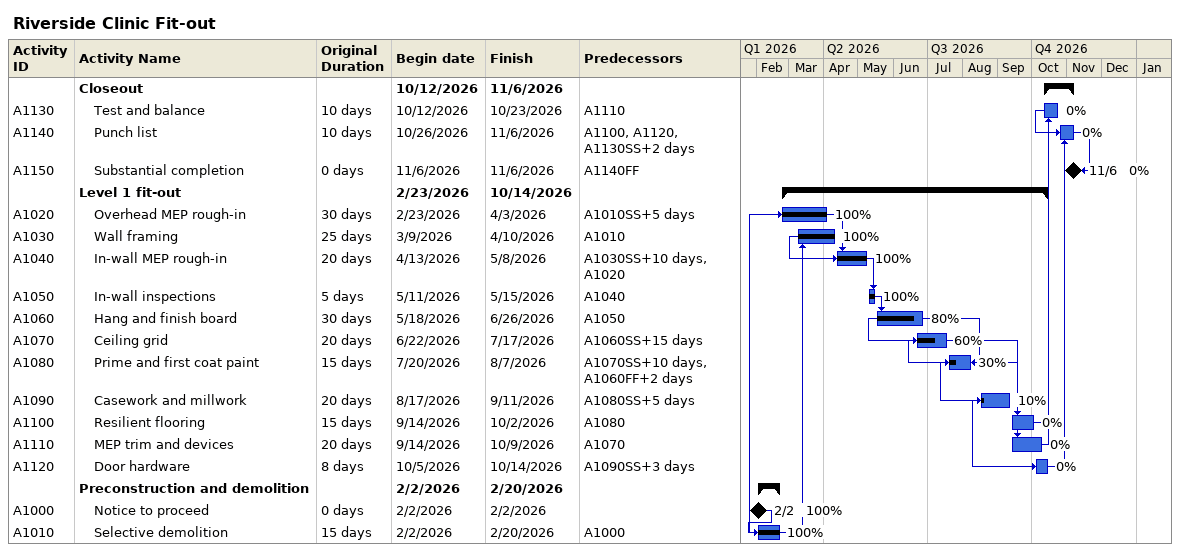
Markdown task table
Riverside Clinic Fit-out

| ID | Level | Task | Original duration | Start | Finish | Predecessors | % complete |
|---|---|---|---|---|---|---|---|
|  | 1 | **Closeout** |  | 2026-10-12 | 2026-11-06 |  |  |
| A1130 | 2 | Test and balance | 10d | 2026-10-12 | 2026-10-23 | A1110 | 0 |
| A1140 | 2 | Punch list | 10d | 2026-10-26 | 2026-11-06 | A1100, A1120, A1130SS+2d | 0 |
| A1150 | 2 | Substantial completion | 0d | 2026-11-06 | 2026-11-06 | A1140FF | 0 |
|  | 1 | **Level 1 fit-out** |  | 2026-02-23 | 2026-10-14 |  |  |
| A1020 | 2 | Overhead MEP rough-in | 30d | 2026-02-23 | 2026-04-03 | A1010SS+5d | 100 |
| A1030 | 2 | Wall framing | 25d | 2026-03-09 | 2026-04-10 | A1010 | 100 |
| A1040 | 2 | In-wall MEP rough-in | 20d | 2026-04-13 | 2026-05-08 | A1030SS+10d, A1020 | 100 |
| A1050 | 2 | In-wall inspections | 5d | 2026-05-11 | 2026-05-15 | A1040 | 100 |
| A1060 | 2 | Hang and finish board | 30d | 2026-05-18 | 2026-06-26 | A1050 | 80 |
| A1070 | 2 | Ceiling grid | 20d | 2026-06-22 | 2026-07-17 | A1060SS+15d | 60 |
| A1080 | 2 | Prime and first coat paint | 15d | 2026-07-20 | 2026-08-07 | A1070SS+10d, A1060FF+2d | 30 |
| A1090 | 2 | Casework and millwork | 20d | 2026-08-17 | 2026-09-11 | A1080SS+5d | 10 |
| A1100 | 2 | Resilient flooring | 15d | 2026-09-14 | 2026-10-02 | A1080 | 0 |
| A1110 | 2 | MEP trim and devices | 20d | 2026-09-14 | 2026-10-09 | A1070 | 0 |
| A1120 | 2 | Door hardware | 8d | 2026-10-05 | 2026-10-14 | A1090SS+3d | 0 |
|  | 1 | **Preconstruction and demolition** |  | 2026-02-02 | 2026-02-20 |  |  |
| A1000 | 2 | Notice to proceed | 0d | 2026-02-02 | 2026-02-02 |  | 100 |
| A1010 | 2 | Selective demolition | 15d | 2026-02-02 | 2026-02-20 | A1000 | 100 |
